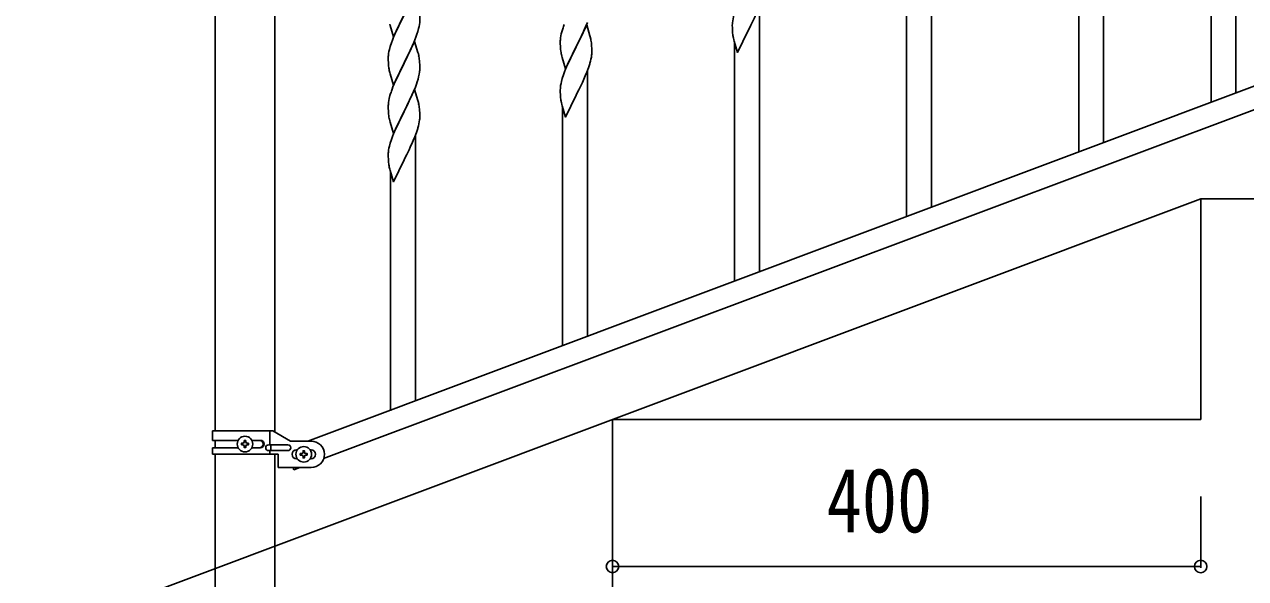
# Model space of a CAD drawing. Units: millimetres, scale not verified. Extents: x -4143 to 4140, y -2900 to 2898.
# Drawn here: x 2355 to 3185, y 739 to 1116 of the extents above; entities that cross this region are included whole.
import ezdxf
from ezdxf.enums import TextEntityAlignment as Align

# ---------------------------------------------------------------- set-up
doc = ezdxf.new("R2010")
doc.units = ezdxf.units.MM
doc.header["$LTSCALE"] = 10
doc.layers.add('0-3_YKK_A1', color=4, linetype='Continuous')
doc.layers.add('0-4_YKK_D', color=6, linetype='Continuous')
doc.styles.add('ＭＳ ゴシック', font='')
doc.styles.get('ＭＳ ゴシック').set_extended_font_data('MS Gothic')

msp = doc.modelspace()

# ---------------------------------------------------------------- linework, layer by layer
at = {"layer": '0-3_YKK_A1'}
for p, q in [((2484.64, 1427.5), (2484.64, 839.79)), ((2525.14, 839), (2525.14, 1427.5)), ((3178.89, 1069.61), (3178.89, 1250.35)), ((3161.89, 1063.22), (3161.89, 1225.6)), ((3088.89, 1035.75), (3088.89, 1216.49)), ((3071.89, 1029.36), (3071.89, 1191.74)), ((2971.89, 991.77), (2971.89, 1172.51)), ((2954.89, 985.38), (2954.89, 1147.76)), ((2854.89, 947.79), (2854.89, 1128.53)), ((2847.06, 1112.06), (2846.9, 1111.73)), ((3251.38, 1096.79), (2547.53, 832.79)), ((2837.89, 941.4), (2837.89, 1103.79)), ((3262.25, 1084.85), (2558.39, 820.84)), ((2623.39, 1082.36), (2623.6, 1083.69)), ((2737.89, 903.82), (2737.89, 1084.55)), ((2730.06, 1068.09), (2729.9, 1067.76)), ((2720.89, 897.43), (2720.89, 1059.81)), ((2620.89, 859.84), (2620.89, 1040.58)), ((2613.06, 1024.11), (2612.9, 1023.78)), ((2603.89, 853.45), (2603.89, 1015.83)), ((2354.89, 697.5), (3154.89, 997.5)), ((2754.89, 697.5), (2754.89, 847.5)), ((2482.89, 839.79), (2523.76, 839.79)), ((2482.89, 833.29), (2482.89, 839.79)), ((2521.86, 830.29), (2521.86, 839.79)), ((2523.76, 839.79), (2535.89, 832.79)), ((2500.22, 833.29), (2482.89, 833.29)), ((2484.64, 833.29), (2484.64, 828.29)), ((2506.33, 831.27), (2507.29, 831.27)), ((2515.48, 833.29), (2509.56, 833.29)), ((2549.89, 832.79), (2535.89, 832.79)), ((2482.89, 823.79), (2482.89, 828.29)), ((2500.21, 828.29), (2482.89, 828.29)), ((2482.89, 823.79), (2527.39, 823.79)), ((2484.64, 823.79), (2484.64, 697.5)), ((2503.45, 830.31), (2502.49, 830.31)), ((2515.48, 828.29), (2509.56, 828.29)), ((2534.09, 830.29), (2521.01, 830.29)), ((2534.09, 826.29), (2521.01, 826.29)), ((2521.86, 823.79), (2521.86, 826.29)), ((2522.41, 826.29), (2522.41, 830.29)), ((2525.14, 697.5), (2525.14, 823.79)), ((2527.39, 823.79), (2527.39, 814.79)), ((2539.89, 826.79), (2540.52, 826.79)), ((2543.45, 824.27), (2542.49, 824.27)), ((2546.33, 823.31), (2547.29, 823.31)), ((2549.26, 826.79), (2549.89, 826.79)), ((2549.89, 814.79), (2527.39, 814.79)), ((2538.16, 813.25), (2537.58, 814.79)), ((2542.25, 814.79), (2538.16, 813.25)), ((2539.89, 820.79), (2540.52, 820.79)), ((2549.26, 820.79), (2549.89, 820.79))]:
    msp.add_line(p, q, dxfattribs=at)
for points in [[(2854.29, 1159.79), (2847.06, 1144.94), (2846.9, 1144.61), (2844.55, 1139.95), (2842.79, 1136.3), (2842.34, 1135.33), (2841.23, 1132.87), (2839.96, 1129.85), (2839.17, 1127.82), (2838.45, 1125.81), (2837.66, 1123.33), (2837.14, 1121.4), (2836.83, 1120), (2836.59, 1118.65), (2836.43, 1117.36), (2836.37, 1116.53), (2836.34, 1115.73), (2836.36, 1113.87), (2836.39, 1112.86), (2836.44, 1111.92), (2836.54, 1110.48), (2836.69, 1109.16)], [(2603.32, 1116.46), (2603.57, 1115.5), (2605.84, 1107.85), (2613.06, 1122.71), (2613.23, 1123.04), (2614.95, 1126.43), (2616.45, 1129.49), (2617.34, 1131.36), (2618.89, 1134.78), (2619.33, 1135.78), (2620.37, 1138.31), (2621.5, 1141.34), (2622.17, 1143.34)], [(2620.29, 1137.58), (2613.06, 1122.71), (2612.54, 1121.69), (2609.9, 1116.4), (2608.79, 1114.08), (2607.67, 1111.65), (2605.96, 1107.64), (2605.17, 1105.61), (2604.45, 1103.59), (2603.66, 1101.11), (2603.14, 1099.19), (2602.83, 1097.79), (2602.59, 1096.44), (2602.43, 1095.14), (2602.37, 1094.32), (2602.34, 1093.52), (2602.36, 1091.65), (2602.39, 1090.64), (2602.44, 1089.7), (2602.52, 1088.54)], [(2837.06, 1106.98), (2837.32, 1105.81), (2837.57, 1104.85), (2839.84, 1097.2), (2847.06, 1112.06), (2847.23, 1112.39), (2848.95, 1115.78), (2850.45, 1118.84), (2851.34, 1120.71), (2852.89, 1124.13), (2853.33, 1125.13), (2854.37, 1127.66), (2855.5, 1130.69), (2856.17, 1132.69)], [(2603.06, 1084.77), (2603.32, 1083.59), (2603.57, 1082.63), (2605.84, 1074.99), (2613.06, 1089.85), (2613.23, 1090.18), (2617.34, 1098.49), (2618.68, 1101.41), (2619.75, 1103.92), (2621.14, 1107.46), (2621.85, 1109.47), (2622.47, 1111.45), (2622.99, 1113.38), (2623.3, 1114.77), (2623.54, 1116.13), (2623.7, 1117.42), (2623.76, 1118.25), (2623.78, 1119.05), (2623.78, 1120.2), (2623.73, 1121.92), (2623.67, 1123.17), (2623.56, 1124.58)], [(2719.39, 1105.83), (2719.35, 1105.02), (2719.34, 1104.62), (2719.36, 1102.76), (2719.39, 1101.75), (2719.44, 1100.81), (2719.54, 1099.37), (2719.69, 1098.06), (2719.83, 1097.07), (2720.01, 1096.11), (2720.11, 1095.64), (2720.32, 1094.7), (2720.57, 1093.75), (2722.84, 1086.1), (2730.06, 1100.96), (2730.23, 1101.29), (2732.16, 1105.09), (2733.67, 1108.19), (2734.34, 1109.6), (2735.68, 1112.52), (2736.54, 1114.53), (2737.76, 1117.56)], [(2737.29, 1115.82), (2730.06, 1100.96), (2729.9, 1100.63), (2727.55, 1095.97), (2725.79, 1092.32), (2725.34, 1091.36), (2724.23, 1088.9), (2722.96, 1085.88), (2722.17, 1083.85), (2721.45, 1081.83), (2720.66, 1079.35), (2720.14, 1077.43), (2719.83, 1076.03), (2719.59, 1074.68), (2719.43, 1073.38), (2719.37, 1072.55), (2719.34, 1071.75), (2719.36, 1069.89), (2719.39, 1068.88), (2719.44, 1067.94), (2719.54, 1066.5), (2719.69, 1065.18)], [(2720.96, 1113.21), (2720.52, 1111.74), (2720.03, 1109.83), (2719.74, 1108.44), (2719.52, 1107.11)], [(2740.02, 1106.28), (2739.68, 1107.69), (2739.49, 1108.42), (2737.29, 1115.82)], [(2620.29, 1104.7), (2613.06, 1089.85), (2612.72, 1089.18), (2610.11, 1083.98), (2609.01, 1081.68), (2608.34, 1080.25), (2607.23, 1077.79), (2605.56, 1073.75), (2604.99, 1072.23)], [(2623.02, 1095.16), (2622.8, 1096.1), (2622.55, 1097.06), (2620.29, 1104.7)], [(2740.76, 1096.49), (2740.78, 1097.29), (2740.78, 1098.44), (2740.73, 1100.17), (2740.67, 1101.41), (2740.56, 1102.82)], [(2623.78, 1086.18), (2623.78, 1087.33), (2623.73, 1089.05), (2623.67, 1090.3), (2623.56, 1091.71)], [(2720.06, 1063.01), (2720.32, 1061.83), (2720.57, 1060.87), (2722.84, 1053.23), (2730.06, 1068.09), (2730.23, 1068.42), (2731.95, 1071.8), (2733.45, 1074.86), (2734.34, 1076.73), (2735.89, 1080.15), (2736.33, 1081.15), (2737.37, 1083.68), (2738.5, 1086.71), (2739.17, 1088.71)], [(2739.87, 1091.14), (2740.2, 1092.56), (2740.47, 1093.92), (2740.66, 1095.24)], [(2602.39, 1061.85), (2602.35, 1061.04), (2602.34, 1060.64), (2602.36, 1058.78), (2602.39, 1057.77), (2602.44, 1056.83), (2602.54, 1055.39), (2602.69, 1054.08), (2602.83, 1053.09), (2603.01, 1052.13), (2603.11, 1051.66), (2603.32, 1050.72), (2603.57, 1049.77), (2605.84, 1042.12), (2613.06, 1056.98), (2613.23, 1057.31), (2615.16, 1061.11), (2616.67, 1064.21), (2617.34, 1065.62), (2618.68, 1068.54), (2619.54, 1070.55), (2620.76, 1073.58), (2621.5, 1075.6), (2622.01, 1077.1), (2622.61, 1079.07), (2622.99, 1080.51)], [(2620.29, 1071.84), (2613.06, 1056.98), (2612.9, 1056.65), (2610.55, 1051.99), (2608.79, 1048.34), (2608.34, 1047.38), (2607.23, 1044.92), (2605.96, 1041.9), (2605.17, 1039.87), (2604.45, 1037.85), (2603.66, 1035.37), (2603.14, 1033.45), (2602.83, 1032.05), (2602.59, 1030.7), (2602.43, 1029.4), (2602.37, 1028.57), (2602.34, 1027.77), (2602.36, 1025.91), (2602.39, 1024.9), (2602.44, 1023.96), (2602.54, 1022.52), (2602.69, 1021.21)], [(2623.02, 1062.3), (2622.68, 1063.71), (2622.49, 1064.44), (2620.29, 1071.84)], [(2603.96, 1069.23), (2603.52, 1067.76), (2603.03, 1065.85), (2602.74, 1064.46), (2602.52, 1063.13)], [(2623.76, 1052.51), (2623.78, 1053.31), (2623.78, 1054.46), (2623.73, 1056.19), (2623.67, 1057.43), (2623.56, 1058.84)], [(2622.87, 1047.16), (2623.2, 1048.58), (2623.47, 1049.94), (2623.66, 1051.26)], [(2603.06, 1019.03), (2603.32, 1017.85), (2603.57, 1016.9), (2605.84, 1009.25), (2613.06, 1024.11), (2613.23, 1024.44), (2614.95, 1027.83), (2616.45, 1030.88), (2617.34, 1032.75), (2618.89, 1036.17), (2619.33, 1037.17), (2620.37, 1039.7), (2621.5, 1042.73), (2622.17, 1044.73)], [(2754.89, 847.5), (3154.89, 847.5), (3154.89, 997.5), (3554.89, 997.5)], [(2502.49, 830.31), (2502.49, 831.27), (2503.45, 831.27)], [(2504.41, 832.23), (2504.41, 833.19), (2505.37, 833.19), (2505.37, 832.23)], [(2507.29, 831.27), (2507.29, 830.31), (2506.33, 830.31)], [(2505.37, 829.35), (2505.37, 828.39), (2504.41, 828.39), (2504.41, 829.35)], [(2542.49, 824.27), (2542.49, 823.31), (2543.45, 823.31)], [(2545.37, 825.23), (2545.37, 826.19), (2544.41, 826.19), (2544.41, 825.23)], [(2544.41, 822.35), (2544.41, 821.39), (2545.37, 821.39), (2545.37, 822.35)], [(2547.29, 823.31), (2547.29, 824.27), (2546.33, 824.27)]]:
    msp.add_lwpolyline(points, dxfattribs=at)
for centre in [(2504.89, 830.79), (2544.89, 823.79)]:
    msp.add_circle(centre, 5.3, dxfattribs=at)
for centre, radius, start, end in [((2796.59, 1088.96), 79.42, 159.93435, 162.22611), ((2751.33, 1103.22), 32.04, 173.03232, 175.32407), ((2698.55, 1097.57), 42.37, 9.56725, 11.859), ((2695.7, 1097.97), 45.12, 6.17603, 8.46779), ((2891.29, 1117.32), 55.21, 188.49987, 190.79162), ((2709.34, 1098.49), 31.49, 354.07159, 356.36334), ((2642.47, 1091.99), 40.1, 184.93791, 187.22967), ((2581.55, 1086.46), 42.37, 9.56725, 11.859), ((2578.83, 1086.86), 45, 6.19632, 8.48807), ((2678.77, 1107.42), 63.23, 342.78424, 345.07599), ((2657.24, 1095.11), 55.16, 188.50857, 190.80032), ((2576.82, 1091.44), 47.45, 346.68556, 348.97731), ((2591.67, 1087.71), 32.18, 352.83347, 355.12522), ((2593.51, 1086.7), 30.27, 356.72427, 359.01602), ((2679.59, 1044.98), 79.42, 159.93435, 162.22611), ((2634.33, 1059.24), 32.04, 173.03232, 175.32407), ((2774.29, 1073.34), 55.21, 188.49987, 190.79162), ((2581.55, 1053.59), 42.37, 9.56725, 11.859), ((2578.7, 1053.99), 45.12, 6.17603, 8.46779), ((2561.77, 1063.45), 63.23, 342.78424, 345.07599), ((2592.34, 1054.51), 31.49, 354.07159, 356.36334), ((2657.29, 1029.37), 55.21, 188.49987, 190.79162), ((2503.45, 832.23), 0.96, 270, 0), ((2506.33, 832.23), 0.96, 180, 270), ((2514.73, 830.79), 2.5, 270, 90), ((2515.48, 830.79), 2.5, 270, 90), ((2549.89, 823.79), 9, 270, 90), ((2503.45, 829.35), 0.96, 0, 90), ((2506.33, 829.35), 0.96, 90, 180), ((2521.01, 828.29), 2, 90, 270), ((2534.09, 828.29), 2, 270, 90), ((2539.89, 823.79), 3, 90, 270), ((2543.45, 825.23), 0.96, 270, 0), ((2543.45, 822.35), 0.96, 0, 90), ((2546.33, 825.23), 0.96, 180, 270), ((2546.33, 822.35), 0.96, 90, 180), ((2549.89, 823.79), 3, 270, 90)]:
    msp.add_arc(centre, radius, start, end, dxfattribs=at)
at = {"layer": '0-4_YKK_D'}
for p, q in [((2754.89, 796.5), (2754.89, 746.5)), ((3154.89, 795), (3154.89, 746.5)), ((2754.89, 747.5), (3154.89, 747.5))]:
    msp.add_line(p, q, dxfattribs=at)
for centre in [(2754.89, 747.5), (3154.89, 747.5)]:
    msp.add_circle(centre, 4.25, dxfattribs=at)

# ---------------------------------------------------------------- texts
at = {"layer": '0-4_YKK_D', "style": 'ＭＳ ゴシック', "width": 0.8}
msp.add_text('400', height=43.99, dxfattribs=at).set_placement((2900.49, 757.5), align=Align.BOTTOM_LEFT)

doc.saveas('drawing.dxf')
